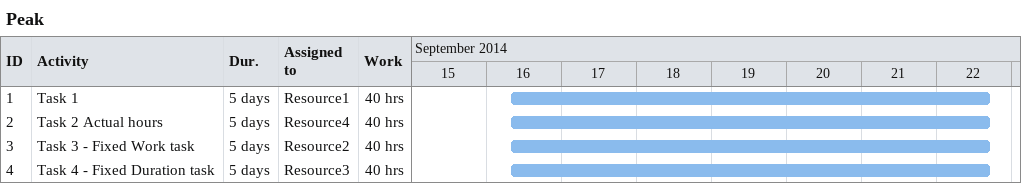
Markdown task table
Peak

| ID | Task | Duration | Start | Finish | Resources | Work (h) |
|---|---|---|---|---|---|---|
| 1 | Task 1 | 5d | 2014-09-16 | 2014-09-22 | Resource1 | 40 |
| 2 | Task 2 Actual hours | 5d | 2014-09-16 | 2014-09-22 | Resource4 | 40 |
| 3 | Task 3 - Fixed Work task | 5d | 2014-09-16 | 2014-09-22 | Resource2 | 40 |
| 4 | Task 4 - Fixed Duration task | 5d | 2014-09-16 | 2014-09-22 | Resource3 | 40 |
